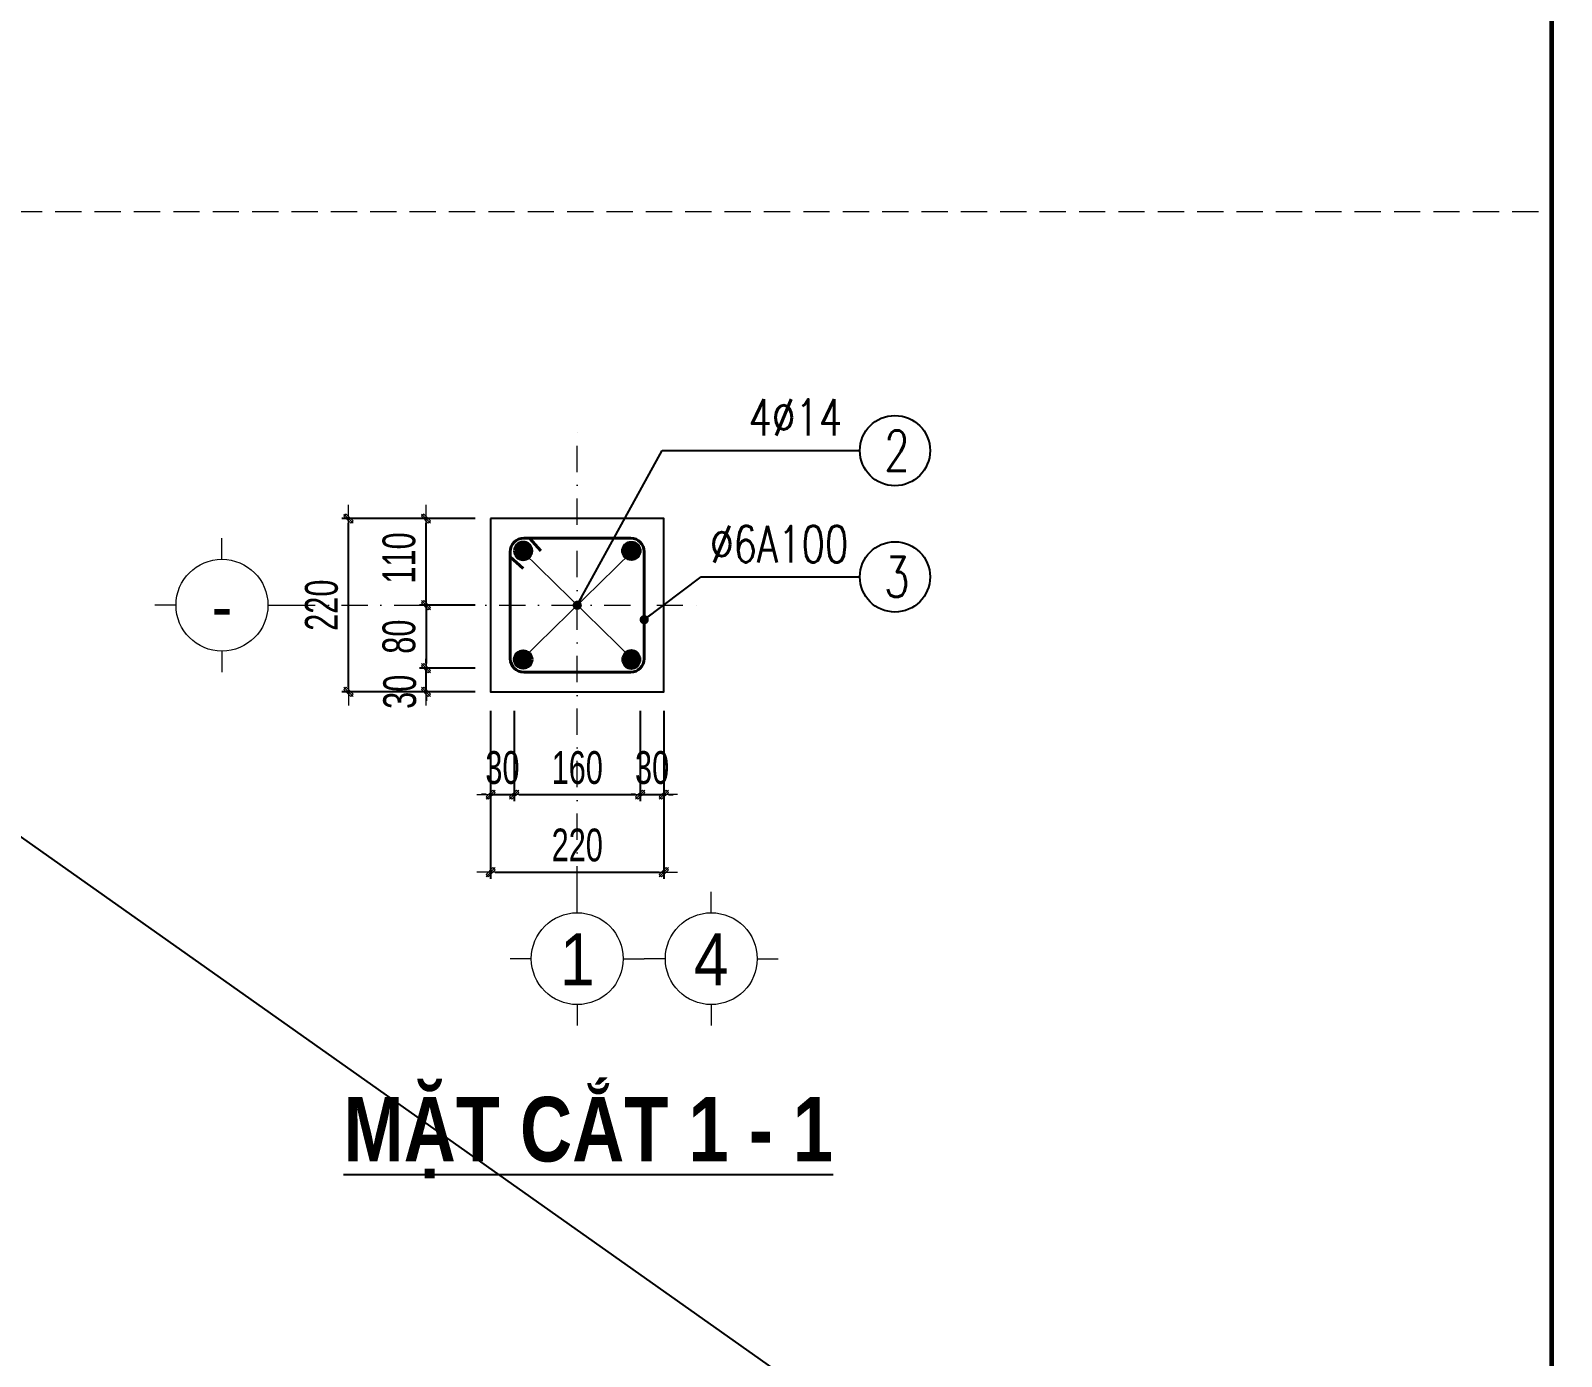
# Model space of a CAD drawing. Header units: millimetres. Extents: x -295047 to 304185, y -728047 to -308748.
# Drawn here: x -111949 to -106117, y -332895 to -327842 of the extents above; entities that cross this region are included whole.
import ezdxf
from ezdxf.enums import TextEntityAlignment as Align

# ---------------------------------------------------------------- set-up
doc = ezdxf.new("R2010")
doc.units = ezdxf.units.MM
doc.header["$MEASUREMENT"] = 0
doc.header["$PDMODE"] = 32
doc.linetypes.add('DASHDOT', pattern=[1, 0.5, -0.25, 0, -0.25])
doc.linetypes.add('HIDDEN', pattern=[0.375, 0.25, -0.125])
doc.layers.get('Defpoints').update_dxf_attribs({"color": 1})
doc.layers.add('KCS_Plotter', color=11, linetype='Continuous', plot=False)
for name, color, linetype, lineweight in [('Khungten_LCDI', 7, 'Continuous', 5), ('LC Dim', 8, 'Continuous', 18), ('LC ISO', 153, 'Continuous', 13), ('LC MANH DUT', 35, 'HIDDEN', 5), ('LC Net dam2', 6, 'Continuous', 40), ('LC Net dam3', 1, 'Continuous', 60), ('LC Net manh', 219, 'Continuous', 5), ('LC Net thay', 7, 'Continuous', 25), ('LC Net truc', 79, 'DASHDOT', 13), ('LC Text1', 3, 'Continuous', 20), ('LC Text2', 7, 'Continuous', 25)]:
    doc.layers.add(name, color=color, linetype=linetype, lineweight=lineweight)
doc.styles.add('HOATBIF', font='hoatbif.shx', dxfattribs={"width": 0.7})
doc.styles.add('Khungten', font='VHAVAN.TTF', dxfattribs={"width": 0.9, "height": 5000})
doc.styles.add('LC 1', font='VHAVANB.TTF')
doc.styles.add('LC 3', font='vnsimli.shx', dxfattribs={"width": 0.75})
doc.styles.add('LC3', font='VHARIALB.TTF', dxfattribs={"width": 0.8})
doc.styles.add('Title', font='VHBLACK.TTF', dxfattribs={"width": 0.8})
doc.dimstyles.new('1-100(1-50)', dxfattribs={"dimscale": 50, "dimtxt": 2.5, "dimasz": 0.35, "dimexe": 0.5, "dimexo": 0, "dimgap": 0.8, "dimtad": 1, "dimdec": 0, "dimzin": 0, "dimdsep": 46, "dimtxsty": 'HOATBIF', "dimblk1": 'DOT', "dimblk2": 'DOT', "dimsah": 1, "dimcen": -1, "dimdle": 1, "dimclrd": 256, "dimclre": 256, "dimclrt": 4, "dimadec": 3, "dimazin": 2, "dimtfac": 0.3333333333333333, "dimtdec": 0, "dimtix": 1, "dimtmove": 2, "dimatfit": 3, "dimldrblk": 'DOT', "dimfxl": 1, "dimtvp": 0.8333333333333331, "dimtolj": 1, "dimtzin": 0, "dimarcsym": 0})

# ---------------------------------------------------------------- blocks, each defined once
blk = doc.blocks.new('theptron1')
at = {"layer": 'LC Net dam3'}
for p, q in [((-0.5, 0), (0.5, 0)), ((-0.3535533905960619, 0.353553390592424), (0.3535533905960619, -0.353553390592424)), ((0.3535533905960619, 0.353553390592424), (-0.3535533905960619, -0.353553390592424)), ((0, 0.5), (0, -0.5))]:
    blk.add_line(p, q, dxfattribs=at)
blk.add_circle((0, 0), 0.4999999999978783, dxfattribs=at)
blk = doc.blocks.new('DOT')
at = {"layer": 'LC Dim'}
blk.add_line((-3, 0), (3, 0), dxfattribs=at)
at = {"layer": 'LC Dim', "color": 4}
blk.add_line((-1, -1), (1, 1), dxfattribs=at)
blk.add_lwpolyline([(0.5, 1), (-1, -0.5), (-0.5, -1), (1, 0.5)], close=True, dxfattribs=at)
blk = doc.blocks.new('*D89')
at = {"layer": 'Defpoints', "color": 0, "ltscale": 2, "transparency": 16777216}
for p in [(-110196.3617622179, -330434.6412384278), (-110106.3617622179, -330434.6412384278), (-110106.3617622179, -330753.9626511865)]:
    blk.add_point(p, dxfattribs=at)
at = {"layer": 'LC Dim', "lineweight": -2, "ltscale": 2, "transparency": 16777216}
for p, q in [((-110196.3617622179, -330434.6412384278), (-110196.3617622179, -330778.9626511865)), ((-110106.3617622179, -330434.6412384278), (-110106.3617622179, -330778.9626511865)), ((-110213.8617622179, -330753.9626511865), (-110231.3617622179, -330753.9626511865)), ((-110196.3617622179, -330753.9626511865), (-110106.3617622179, -330753.9626511865)), ((-110088.8617622179, -330753.9626511865), (-110071.3617622179, -330753.9626511865))]:
    blk.add_line(p, q, dxfattribs=at)
at = {"layer": 'LC Dim', "lineweight": -2, "ltscale": 2, "transparency": 16777216, "xscale": 17.5, "yscale": 17.5, "zscale": 17.5}
blk.add_blockref('DOT', (-110196.3617622179, -330753.9626511865), dxfattribs=at)
at = {"layer": 'LC Dim', "lineweight": -2, "ltscale": 2, "transparency": 16777216, "xscale": 17.5, "yscale": 17.5, "zscale": 17.5, "rotation": 180}
blk.add_blockref('DOT', (-110106.3617622179, -330753.9626511865), dxfattribs=at)
at = {"layer": 'LC Dim', "color": 4, "ltscale": 2, "transparency": 16777216, "insert": (-110151.3617622179, -330651.4626511865), "char_height": 125, "attachment_point": 5, "style": 'HOATBIF'}
blk.add_mtext('\\A1;30', dxfattribs=at)
blk = doc.blocks.new('_Dot')
at = {"color": 0, "linetype": 'ByBlock', "lineweight": -2}
blk.add_line((-0.5, 0), (-1, 0), dxfattribs=at)
at = {"color": 0, "linetype": 'ByBlock', "const_width": 0.5}
blk.add_lwpolyline([(-0.25, 0, 1), (0.25, 0, 1)], format="xyb", close=True, dxfattribs=at)
blk = doc.blocks.new('*D90')
at = {"layer": 'Defpoints', "color": 0, "ltscale": 2, "transparency": 16777216}
for p in [(-110106.3617622179, -330434.6412384278), (-109626.3617622179, -330434.6412384278), (-109626.3617622179, -330753.9626511865)]:
    blk.add_point(p, dxfattribs=at)
at = {"layer": 'LC Dim', "lineweight": -2, "ltscale": 2, "transparency": 16777216}
for p, q in [((-110106.3617622179, -330434.6412384278), (-110106.3617622179, -330778.9626511865)), ((-109626.3617622179, -330434.6412384278), (-109626.3617622179, -330778.9626511865)), ((-110088.8617622179, -330753.9626511865), (-109643.8617622179, -330753.9626511865))]:
    blk.add_line(p, q, dxfattribs=at)
at = {"layer": 'LC Dim', "lineweight": -2, "ltscale": 2, "transparency": 16777216, "xscale": 17.5, "yscale": 17.5, "zscale": 17.5, "rotation": 180}
blk.add_blockref('DOT', (-110106.3617622179, -330753.9626511865), dxfattribs=at)
at = {"layer": 'LC Dim', "lineweight": -2, "ltscale": 2, "transparency": 16777216, "xscale": 17.5, "yscale": 17.5, "zscale": 17.5}
blk.add_blockref('DOT', (-109626.3617622179, -330753.9626511865), dxfattribs=at)
at = {"layer": 'LC Dim', "color": 4, "ltscale": 2, "transparency": 16777216, "insert": (-109866.3617622179, -330651.4626511865), "char_height": 125, "attachment_point": 5, "style": 'HOATBIF'}
blk.add_mtext('\\A1;160', dxfattribs=at)
blk = doc.blocks.new('*D91')
at = {"layer": 'Defpoints', "color": 0, "ltscale": 2, "transparency": 16777216}
for p in [(-109626.3617622179, -330434.6412384278), (-109536.3617622179, -330434.6412384278), (-109536.3617622179, -330753.9626511865)]:
    blk.add_point(p, dxfattribs=at)
at = {"layer": 'LC Dim', "lineweight": -2, "ltscale": 2, "transparency": 16777216}
for p, q in [((-109626.3617622179, -330434.6412384278), (-109626.3617622179, -330778.9626511865)), ((-109536.3617622179, -330434.6412384278), (-109536.3617622179, -330778.9626511865)), ((-109643.8617622179, -330753.9626511865), (-109661.3617622179, -330753.9626511865)), ((-109626.3617622179, -330753.9626511865), (-109536.3617622179, -330753.9626511865)), ((-109518.8617622179, -330753.9626511865), (-109501.3617622179, -330753.9626511865))]:
    blk.add_line(p, q, dxfattribs=at)
at = {"layer": 'LC Dim', "lineweight": -2, "ltscale": 2, "transparency": 16777216, "xscale": 17.5, "yscale": 17.5, "zscale": 17.5}
blk.add_blockref('DOT', (-109626.3617622179, -330753.9626511865), dxfattribs=at)
at = {"layer": 'LC Dim', "lineweight": -2, "ltscale": 2, "transparency": 16777216, "xscale": 17.5, "yscale": 17.5, "zscale": 17.5, "rotation": 180}
blk.add_blockref('DOT', (-109536.3617622179, -330753.9626511865), dxfattribs=at)
at = {"layer": 'LC Dim', "color": 4, "ltscale": 2, "transparency": 16777216, "insert": (-109581.3617622179, -330651.4626511865), "char_height": 125, "attachment_point": 5, "style": 'HOATBIF'}
blk.add_mtext('\\A1;30', dxfattribs=at)
blk = doc.blocks.new('*D92')
at = {"layer": 'Defpoints', "color": 0, "ltscale": 2, "transparency": 16777216}
for p in [(-110196.3617622179, -330434.6412384278), (-109536.3617622179, -330434.6412384278), (-109536.3617622179, -331049.1954129889)]:
    blk.add_point(p, dxfattribs=at)
at = {"layer": 'LC Dim', "lineweight": -2, "ltscale": 2, "transparency": 16777216}
for p, q in [((-110196.3617622179, -330434.6412384278), (-110196.3617622179, -331074.1954129889)), ((-109536.3617622179, -330434.6412384278), (-109536.3617622179, -331074.1954129889)), ((-110178.8617622179, -331049.1954129889), (-109553.8617622179, -331049.1954129889))]:
    blk.add_line(p, q, dxfattribs=at)
at = {"layer": 'LC Dim', "lineweight": -2, "ltscale": 2, "transparency": 16777216, "xscale": 17.5, "yscale": 17.5, "zscale": 17.5, "rotation": 180}
blk.add_blockref('DOT', (-110196.3617622179, -331049.1954129889), dxfattribs=at)
at = {"layer": 'LC Dim', "lineweight": -2, "ltscale": 2, "transparency": 16777216, "xscale": 17.5, "yscale": 17.5, "zscale": 17.5}
blk.add_blockref('DOT', (-109536.3617622179, -331049.1954129889), dxfattribs=at)
at = {"layer": 'LC Dim', "color": 4, "ltscale": 2, "transparency": 16777216, "insert": (-109866.3617622179, -330946.6954129889), "char_height": 125, "attachment_point": 5, "style": 'HOATBIF'}
blk.add_mtext('\\A1;220', dxfattribs=at)
blk = doc.blocks.new('*D93')
at = {"layer": 'Defpoints', "color": 0, "ltscale": 2, "transparency": 16777216}
for p in [(-110442.5000000005, -330272), (-110254.9334259221, -330272), (-110254.9334259223, -330362)]:
    blk.add_point(p, dxfattribs=at)
at = {"layer": 'LC Dim', "lineweight": -2, "ltscale": 2, "transparency": 16777216}
for p, q in [((-110254.9334259221, -330272), (-110467.5000000005, -330272)), ((-110442.5000000005, -330254.5), (-110442.5000000005, -330237)), ((-110442.5000000005, -330362), (-110442.5000000005, -330272)), ((-110254.9334259223, -330362), (-110467.5000000005, -330362)), ((-110442.5000000005, -330379.5), (-110442.5000000005, -330397))]:
    blk.add_line(p, q, dxfattribs=at)
at = {"layer": 'LC Dim', "lineweight": -2, "ltscale": 2, "transparency": 16777216, "xscale": 17.5, "yscale": 17.5, "zscale": 17.5}
for p, rotation in [((-110442.5000000005, -330272), 270), ((-110442.5000000005, -330362), 90)]:
    blk.add_blockref('DOT', p, dxfattribs=dict(at, rotation=rotation))
at = {"layer": 'LC Dim', "color": 4, "ltscale": 2, "transparency": 16777216, "insert": (-110542.0472620117, -330361.9999999999), "char_height": 125, "attachment_point": 5, "rotation": 90, "style": 'HOATBIF'}
blk.add_mtext('\\A1;30', dxfattribs=at)
blk = doc.blocks.new('*D94')
at = {"layer": 'Defpoints', "color": 0, "ltscale": 2, "transparency": 16777216}
for p in [(-110442.5000000004, -329702), (-110254.93342592, -329702), (-110254.9334259211, -330032)]:
    blk.add_point(p, dxfattribs=at)
at = {"layer": 'LC Dim', "lineweight": -2, "ltscale": 2, "transparency": 16777216}
for p, q in [((-110254.93342592, -329702), (-110467.5000000004, -329702)), ((-110442.5000000004, -330014.5), (-110442.5000000004, -329719.5)), ((-110254.9334259211, -330032), (-110467.5000000004, -330032))]:
    blk.add_line(p, q, dxfattribs=at)
at = {"layer": 'LC Dim', "lineweight": -2, "ltscale": 2, "transparency": 16777216, "xscale": 17.5, "yscale": 17.5, "zscale": 17.5}
for p, rotation in [((-110442.5000000004, -329702), 90), ((-110442.5000000004, -330032), 270)]:
    blk.add_blockref('DOT', p, dxfattribs=dict(at, rotation=rotation))
at = {"layer": 'LC Dim', "color": 4, "ltscale": 2, "transparency": 16777216, "insert": (-110545.0000000008, -329852), "char_height": 125, "attachment_point": 5, "rotation": 90, "style": 'HOATBIF'}
blk.add_mtext('\\A1;110', dxfattribs=at)
blk = doc.blocks.new('*D95')
at = {"layer": 'Defpoints', "color": 0, "ltscale": 2, "transparency": 16777216}
for p in [(-110737.732761803, -329702), (-110254.9334259203, -329702), (-110254.933425921, -330362)]:
    blk.add_point(p, dxfattribs=at)
at = {"layer": 'LC Dim', "lineweight": -2, "ltscale": 2, "transparency": 16777216}
for p, q in [((-110254.9334259203, -329702), (-110762.732761803, -329702)), ((-110737.732761803, -330344.5), (-110737.732761803, -329719.5)), ((-110254.933425921, -330362), (-110762.732761803, -330362))]:
    blk.add_line(p, q, dxfattribs=at)
at = {"layer": 'LC Dim', "lineweight": -2, "ltscale": 2, "transparency": 16777216, "xscale": 17.5, "yscale": 17.5, "zscale": 17.5}
for p, rotation in [((-110737.732761803, -329702), 90), ((-110737.732761803, -330362), 270)]:
    blk.add_blockref('DOT', p, dxfattribs=dict(at, rotation=rotation))
at = {"layer": 'LC Dim', "color": 4, "ltscale": 2, "transparency": 16777216, "insert": (-110840.2327618031, -330031.9999999999), "char_height": 125, "attachment_point": 5, "rotation": 90, "style": 'HOATBIF'}
blk.add_mtext('\\A1;220', dxfattribs=at)
blk = doc.blocks.new('TTRUC')
at = {"layer": 'LC ISO'}
for p, q in [((0, 6.94551799677526), (0, 10.13175513561828)), ((-6.94551799677526, 0), (-10.13175513561828, 0)), ((6.94551799677526, 0), (10.13175513561828, 0)), ((0, -6.94551799677526), (0, -10.13175513561828))]:
    blk.add_line(p, q, dxfattribs=at)
at = {"layer": 'LC Net manh'}
blk.add_circle((0, 0), 6.94551799677526, dxfattribs=at)
blk = doc.blocks.new('TIEUDE1')
at = {"layer": 'LC Text2', "color": 7, "style": 'LC 1'}
blk.add_attdef('TIªU§Ò', text='', height=5, dxfattribs=at).set_placement((0, 0), align=Align.BOTTOM_CENTER)
blk.add_attdef('TL', text='', height=3, dxfattribs=at).set_placement((0, -2), align=Align.TOP_CENTER)
blk = doc.blocks.new('*D96')
at = {"layer": 'Defpoints', "color": 0, "ltscale": 2, "transparency": 16777216}
for p in [(-110254.9334259211, -330032), (-110442.5000000005, -330272), (-110254.9334259221, -330272)]:
    blk.add_point(p, dxfattribs=at)
at = {"layer": 'LC Dim', "lineweight": -2, "ltscale": 2, "transparency": 16777216}
for p, q in [((-110254.9334259211, -330032), (-110467.5000000005, -330032)), ((-110442.5000000005, -330049.5), (-110442.5000000005, -330254.5)), ((-110254.9334259221, -330272), (-110467.5000000005, -330272))]:
    blk.add_line(p, q, dxfattribs=at)
at = {"layer": 'LC Dim', "lineweight": -2, "ltscale": 2, "transparency": 16777216, "xscale": 17.5, "yscale": 17.5, "zscale": 17.5}
for p, rotation in [((-110442.5000000005, -330032), 90), ((-110442.5000000005, -330272), 270)]:
    blk.add_blockref('DOT', p, dxfattribs=dict(at, rotation=rotation))
at = {"layer": 'LC Dim', "color": 4, "ltscale": 2, "transparency": 16777216, "insert": (-110545.0000000005, -330151.9999999999), "char_height": 125, "attachment_point": 5, "rotation": 90, "style": 'HOATBIF'}
blk.add_mtext('\\A1;80', dxfattribs=at)
blk = doc.blocks.new('lcdi fix')
at = {"layer": 'Khungten_LCDI', "color": 5, "lineweight": 60}
blk.add_line((36600.02574175596, 14649.99999999255), (36600.02574175596, -14649.99999999255), dxfattribs=at)
at = {"color": 7, "style": 'Khungten', "width": 0.8}
for tag, p in [('REVISION', (39498.75262445212, -10746.30395446718)), ('NGAYHT', (39546.07413610817, -11609.37091637403))]:
    blk.add_attdef(tag, text='', height=199.998925739526, dxfattribs=at).set_placement(p, align=Align.CENTER)
at = {"layer": 'LC Text1', "style": 'Title', "width": 1.485915225563207}
for tag, p, p2 in [('TENBANVE1', (36912.6576448679, -8885.760238945484), (40339.14494544267, -8885.760238945484)), ('TENBANVE2', (36912.6576448679, -9562.4655643329), (40339.14494544267, -9562.4655643329))]:
    blk.add_attdef(tag, text='', height=249.9999935159642, dxfattribs=at).set_placement(p, p2, align=Align.FIT)
at = {"layer": 'LC Text1', "style": 'Title', "width": 0.7}
blk.add_attdef('SOBANVE', text='', height=249.9999935159642, dxfattribs=at).set_placement((39561.98223525287, -13896.18071823567), align=Align.CENTER)

msp = doc.modelspace()

# ---------------------------------------------------------------- linework, layer by layer
at = {"layer": 'KCS_Plotter', "ltscale": 2}
msp.add_line((-125055.001345184, -321673.500160138), (-104055.001889835, -336523.500160131), dxfattribs=at)
at = {"layer": 'LC Dim', "ltscale": 2}
for p, q in [((-109660.2314325704, -329830.5519960419), (-110077.4920918687, -330238.9096918873)), ((-110072.4920918653, -329830.5519960419), (-109655.2314325671, -330238.9096918873))]:
    msp.add_line(p, q, dxfattribs=at)
at = {"layer": 'LC MANH DUT', "ltscale": 400}
msp.add_line((-124455.0013453908, -328531.5), (-106154.9884745127, -328531.5), dxfattribs=at)
at = {"layer": 'LC Net dam2'}
for p, q in [((-110048.6447281313, -329776.9999999999), (-110005.5826496216, -329825.3037587238)), ((-110121.3617622179, -329848.2428820595), (-110072.2786412503, -329891.9997503533))]:
    msp.add_line(p, q, dxfattribs=at)
msp.add_lwpolyline([(-110121.3617622179, -329828.0279381011), (-110121.3617622179, -330235.9720618989, 0.414213562373095), (-110070.3338241168, -330286.9999999999), (-109662.389700319, -330286.9999999999, 0.414213562373095), (-109611.3617622179, -330235.9720618989), (-109611.3617622179, -329828.0279381011, 0.414213562373095), (-109662.389700319, -329776.9999999999), (-110070.3338241168, -329776.9999999999, 0.414213562373095)], format="xyb", close=True, dxfattribs=at)
at = {"layer": 'LC Net thay', "linetype": 'Continuous', "ltscale": 1000}
msp.add_lwpolyline([(-110196.3617622179, -329701.9999999999), (-110196.3617622179, -330361.9999999999), (-109536.3617622179, -330361.9999999999), (-109536.3617622179, -329701.9999999999)], close=True, dxfattribs=at)
at = {"layer": 'LC Net truc', "ltscale": 200}
for p, q in [((-109866.3617622179, -331125.9037341069), (-109866.3617622179, -329352.7691138379)), ((-110964.4305756965, -330031.9999999999), (-109401.7368616791, -330031.9999999999))]:
    msp.add_line(p, q, dxfattribs=at)
at = {"layer": 'LC Text2', "ltscale": 100}
for centre in [(-108656.1924971454, -329442.9812218467), (-108656.1924971454, -329924.2599578119)]:
    msp.add_circle(centre, 133.765917908898, dxfattribs=at)

# ---------------------------------------------------------------- block references
at = {"layer": 'LC Dim', "yscale": 60.00000000069849}
for p, xscale, zscale in [((-110072.4920918653, -329825.0903081094), -60.00000000069849, 60.00000000064909), ((-109660.2314325704, -329825.0903081094), 60.00000000069849, 60.00000000069849)]:
    msp.add_blockref('theptron1', p, dxfattribs=dict(at, xscale=xscale, zscale=zscale))
for p, xscale, zscale, rotation in [((-110072.4920918623, -330238.9096918901), 60.00000000069849, 60.00000000069849, 180.0000000004822), ((-109660.2314325674, -330238.9096918873), -60.00000000069849, 60.00000000064909, 180)]:
    msp.add_blockref('theptron1', p, dxfattribs=dict(at, xscale=xscale, zscale=zscale, rotation=rotation))
at = {"layer": 'LC ISO', "xscale": 25.19610424696835, "yscale": 25.19610424696835, "zscale": 25.19610424696835}
for p in [(-111219.7113342982, -330031.9999999999), (-109866.3617622179, -331379.0422667424), (-109355.8002450143, -331379.0422667424)]:
    msp.add_blockref('TTRUC', p, dxfattribs=at)
at = {"layer": 'LC Net thay', "xscale": 0.5000000000000013, "yscale": 0.5000000000000013, "zscale": 0.5000000000000013}
msp.add_blockref('lcdi fix', (-124455.0013453908, -329098.5001601346), dxfattribs=at)
at = {"layer": 'LC Text2'}
ref = msp.add_blockref('TIEUDE1', (-109818.4872508575, -332225.7847216646), dxfattribs=dict(at, xscale=-50.00000000009664, yscale=50.00000000009664, zscale=50.00000000009664))
ref.add_attrib('TIªU§Ò', '%%UmÆt c¾t 1 - 1', dxfattribs={"color": 7, "height": 246.220730126512, "style": 'LC3', "width": 0.8}).set_placement((-109824.3992356466, -332225.7847216646), align=Align.BOTTOM_CENTER)

# ---------------------------------------------------------------- texts
at = {"layer": 'LC Text1', "ltscale": 0.2, "style": 'LC 1', "width": 0.9}
for s, p in [('-', (-111219.7113342982, -330192.5001225787)), ('1', (-109866.3617622179, -331539.5423893213)), ('4', (-109355.8002450143, -331539.5423893213))]:
    msp.add_text(s, height=197.2853535353064, dxfattribs=at).set_placement(p, align=Align.BOTTOM_CENTER)
at = {"layer": 'LC Text2', "linetype": 'ByBlock', "style": 'LC 3', "width": 0.75}
for s, p in [('4%%C14', (-109213.8861395335, -329385.9564303997)), ('%%C6A100', (-109360.3157846217, -329868.8284049415))]:
    msp.add_text(s, height=138.8888921383897, dxfattribs=at).set_placement(p)
at = {"layer": 'LC Text2', "ltscale": 100, "style": 'LC 3', "width": 0.75}
for s, p in [('2', (-108648.6439022758, -329442.9812218467)), ('3', (-108648.6439022758, -329924.2599578119))]:
    msp.add_text(s, height=152.7777813522287, dxfattribs=at).set_placement(p, align=Align.MIDDLE_CENTER)

# ---------------------------------------------------------------- dimensions: what is measured, and where the dimension line sits
at = {"layer": 'LC Dim', "ltscale": 2}
for base, p1, p2, angle, picture, middle in [((-110737.732761803, -329702), (-110254.933425921, -330361.9999999999), (-110254.9334259203, -329701.9999999999), 90, '*D95', (-110840.2327618031, -330031.9999999999)), ((-110442.5000000005, -330272), (-110254.9334259211, -330031.9999999999), (-110254.933425922, -330271.9999999999), 270, '*D96', (-110545.0000000005, -330151.9999999999))]:
    dim = msp.add_linear_dim(base=base, p1=p1, p2=p2, angle=angle, dimstyle='1-100(1-50)', override={"dimlfac": 0.3333333333333333}, dxfattribs=at)
    dim.commit()
    dim.dimension.update_dxf_attribs({"geometry": picture, "text_midpoint": middle})
for base, p1, p2, picture, middle in [((-110442.5000000004, -329702), (-110254.9334259211, -330031.9999999999), (-110254.9334259199, -329701.9999999999), '*D94', (-110545.0000000008, -329852)), ((-110442.5000000005, -330272), (-110254.9334259222, -330361.9999999999), (-110254.933425922, -330271.9999999999), '*D93', (-110542.0472620117, -330361.9999999999))]:
    dim = msp.add_linear_dim(base=base, p1=p1, p2=p2, angle=90, dimstyle='1-100(1-50)', override={"dimlfac": 0.3333333333333333}, dxfattribs=at)
    dim.commit()
    dim.dimension.update_dxf_attribs({"geometry": picture, "text_midpoint": middle, "dimtype": 160})
for base, p1, p2, picture, middle in [((-110106.3617622179, -330753.9626511865), (-110196.3617622179, -330434.6412384278), (-110106.3617622179, -330434.6412384278), '*D89', (-110151.3617622179, -330651.4626511865)), ((-109536.3617622179, -331049.1954129889), (-110196.3617622179, -330434.6412384278), (-109536.3617622179, -330434.6412384278), '*D92', (-109866.3617622179, -330946.6954129889)), ((-109626.3617622179, -330753.9626511865), (-110106.3617622179, -330434.6412384278), (-109626.3617622179, -330434.6412384278), '*D90', (-109866.3617622179, -330651.4626511865)), ((-109536.3617622179, -330753.9626511865), (-109626.3617622179, -330434.6412384278), (-109536.3617622179, -330434.6412384278), '*D91', (-109581.3617622179, -330651.4626511865))]:
    dim = msp.add_linear_dim(base=base, p1=p1, p2=p2, dimstyle='1-100(1-50)', override={"dimlfac": 0.3333333333333333}, dxfattribs=at)
    dim.commit()
    dim.dimension.update_dxf_attribs({"geometry": picture, "text_midpoint": middle})

# ---------------------------------------------------------------- leaders
for points in [[(-109866.3617622179, -330032.2883179359), (-109542.6480803842, -329442.9812218467), (-108789.9584150543, -329442.9812218467)], [(-109611.3617622179, -330087.2352307931), (-109393.7538768598, -329924.2599578119), (-108789.9584150543, -329924.2599578119)]]:
    msp.add_leader(points, dimstyle='1-100(1-50)', override={"dimasz": 0.7}, dxfattribs=at)

doc.saveas('drawing.dxf')
